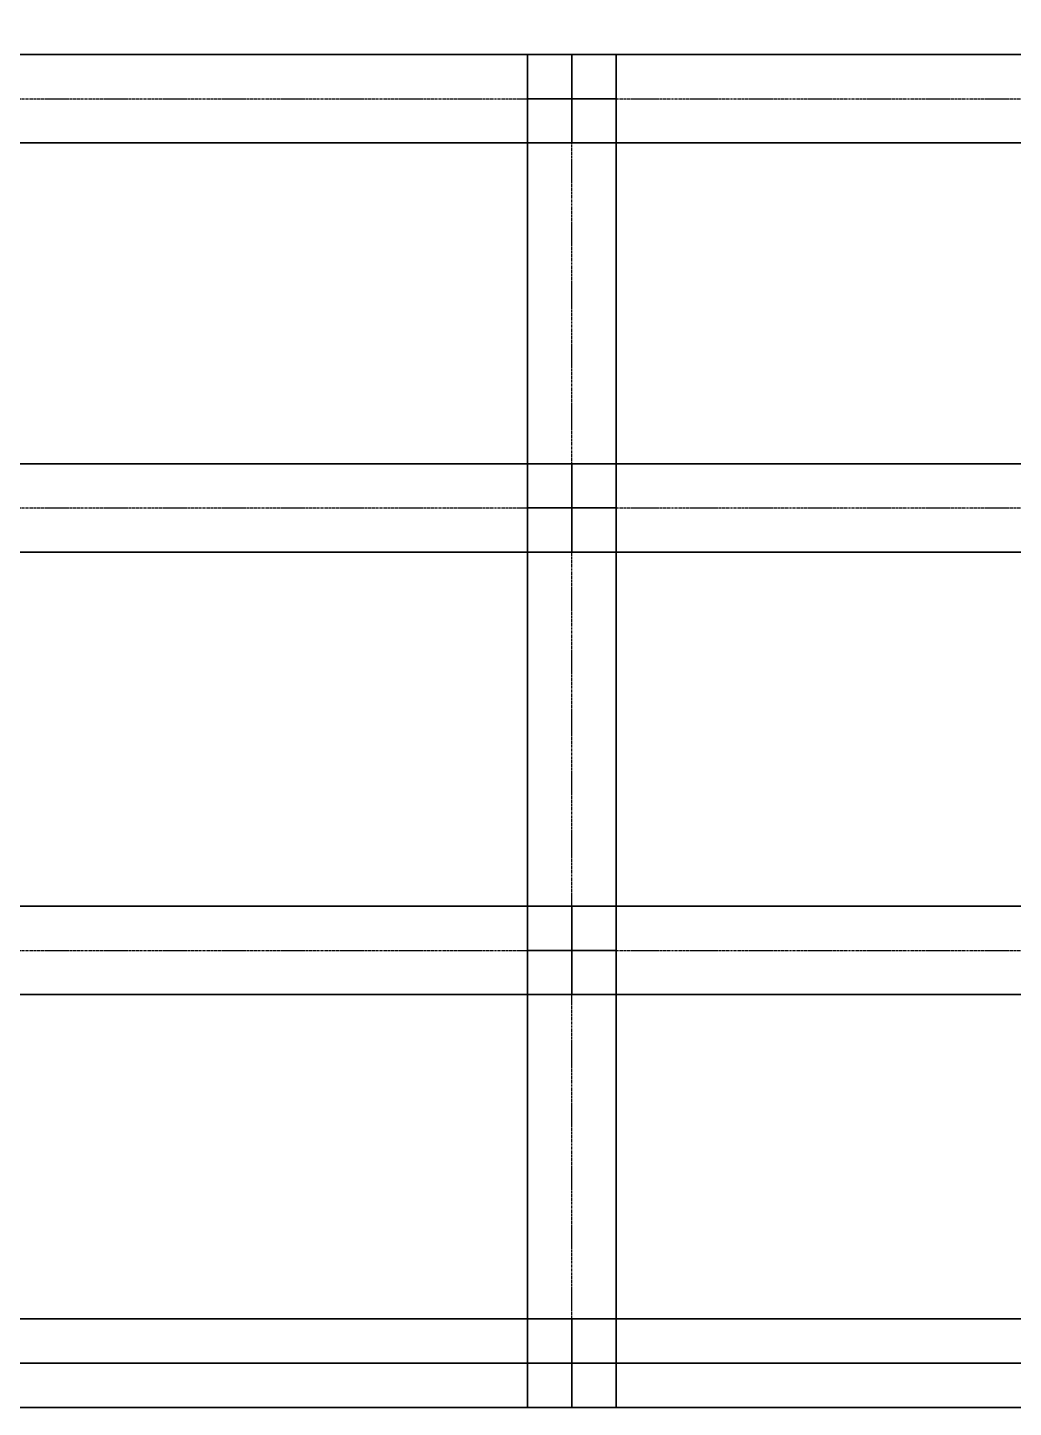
# Model space of a CAD drawing. Extents: x -12 to 2097, y 100 to 3117.
# Drawn here: x 596.4 to 863.8, y 100 to 474.2 of the extents above; entities that cross this region are included whole.
import ezdxf

# ---------------------------------------------------------------- set-up
doc = ezdxf.new("R2010")
doc.units = 0
doc.header["$MEASUREMENT"] = 0
doc.linetypes.add('Center', pattern=[2, 1.25, -0.25, 0.25, -0.25])
for name, color, linetype in [('BEAM', 5, 'CONTINUOUS'), ('CENTERLINES', 7, 'CONTINUOUS'), ('COLS', 5, 'CONTINUOUS'), ('SLAB', 6, 'CONTINUOUS')]:
    doc.layers.add(name, color=color, linetype=linetype)

msp = doc.modelspace()

# ---------------------------------------------------------------- linework, layer by layer
at = {"layer": 'BEAM', "color": 5, "linetype": 'CONTINUOUS'}
for points in [[(573, 466.92, 600), (573, 466.92, 624), (744, 466.92, 624), (744, 466.92, 600)], [(573, 466.92, 624), (573, 442.92, 624), (744, 442.92, 624), (744, 466.92, 624)], [(573, 442.92, 600), (573, 466.92, 600), (744, 466.92, 600), (744, 442.92, 600)], [(573, 466.92, 468), (573, 466.92, 492), (744, 466.92, 492), (744, 466.92, 468)], [(573, 466.92, 492), (573, 442.92, 492), (744, 442.92, 492), (744, 466.92, 492)], [(573, 442.92, 468), (573, 466.92, 468), (744, 466.92, 468), (744, 442.92, 468)], [(573, 466.92, 336), (573, 466.92, 360), (744, 466.92, 360), (744, 466.92, 336)], [(573, 466.92, 360), (573, 442.92, 360), (744, 442.92, 360), (744, 466.92, 360)], [(573, 442.92, 336), (573, 466.92, 336), (744, 466.92, 336), (744, 442.92, 336)], [(573, 466.92, 204), (573, 466.92, 228), (744, 466.92, 228), (744, 466.92, 204)], [(573, 466.92, 228), (573, 442.92, 228), (744, 442.92, 228), (744, 466.92, 228)], [(573, 442.92, 204), (573, 466.92, 204), (744, 466.92, 204), (744, 442.92, 204)], [(573, 466.92, 60), (573, 466.92, 84), (744, 466.92, 84), (744, 466.92, 60)], [(573, 466.92, 84), (573, 442.92, 84), (744, 442.92, 84), (744, 466.92, 84)], [(573, 442.92, 60), (573, 466.92, 60), (744, 466.92, 60), (744, 442.92, 60)], [(744, 466.92, 600), (744, 466.92, 624), (915, 466.92, 624), (915, 466.92, 600)], [(744, 466.92, 624), (744, 442.92, 624), (915, 442.92, 624), (915, 466.92, 624)], [(744, 442.92, 600), (744, 466.92, 600), (915, 466.92, 600), (915, 442.92, 600)], [(744, 466.92, 468), (744, 466.92, 492), (915, 466.92, 492), (915, 466.92, 468)], [(744, 466.92, 492), (744, 442.92, 492), (915, 442.92, 492), (915, 466.92, 492)], [(744, 442.92, 468), (744, 466.92, 468), (915, 466.92, 468), (915, 442.92, 468)], [(744, 466.92, 336), (744, 466.92, 360), (915, 466.92, 360), (915, 466.92, 336)], [(744, 466.92, 360), (744, 442.92, 360), (915, 442.92, 360), (915, 466.92, 360)], [(744, 442.92, 336), (744, 466.92, 336), (915, 466.92, 336), (915, 442.92, 336)], [(744, 466.92, 204), (744, 466.92, 228), (915, 466.92, 228), (915, 466.92, 204)], [(744, 466.92, 228), (744, 442.92, 228), (915, 442.92, 228), (915, 466.92, 228)], [(744, 442.92, 204), (744, 466.92, 204), (915, 466.92, 204), (915, 442.92, 204)], [(744, 466.92, 60), (744, 466.92, 84), (915, 466.92, 84), (915, 466.92, 60)], [(744, 466.92, 84), (744, 442.92, 84), (915, 442.92, 84), (915, 466.92, 84)], [(744, 442.92, 60), (744, 466.92, 60), (915, 466.92, 60), (915, 442.92, 60)], [(732, 343.92, 600), (732, 343.92, 624), (732, 454.92, 624), (732, 454.92, 600)], [(732, 343.92, 624), (756, 343.92, 624), (756, 454.92, 624), (732, 454.92, 624)], [(756, 343.92, 600), (732, 343.92, 600), (732, 454.92, 600), (756, 454.92, 600)], [(732, 343.92, 468), (732, 343.92, 492), (732, 454.92, 492), (732, 454.92, 468)], [(732, 343.92, 492), (756, 343.92, 492), (756, 454.92, 492), (732, 454.92, 492)], [(756, 343.92, 468), (732, 343.92, 468), (732, 454.92, 468), (756, 454.92, 468)], [(732, 343.92, 336), (732, 343.92, 360), (732, 454.92, 360), (732, 454.92, 336)], [(732, 343.92, 360), (756, 343.92, 360), (756, 454.92, 360), (732, 454.92, 360)], [(756, 343.92, 336), (732, 343.92, 336), (732, 454.92, 336), (756, 454.92, 336)], [(732, 343.92, 204), (732, 343.92, 228), (732, 454.92, 228), (732, 454.92, 204)], [(732, 343.92, 228), (756, 343.92, 228), (756, 454.92, 228), (732, 454.92, 228)], [(756, 343.92, 204), (732, 343.92, 204), (732, 454.92, 204), (756, 454.92, 204)], [(732, 343.92, 60), (732, 343.92, 84), (732, 454.92, 84), (732, 454.92, 60)], [(732, 343.92, 84), (756, 343.92, 84), (756, 454.92, 84), (732, 454.92, 84)], [(756, 343.92, 60), (732, 343.92, 60), (732, 454.92, 60), (756, 454.92, 60)], [(756, 343.92, 624), (756, 343.92, 600), (756, 454.92, 600), (756, 454.92, 624)], [(756, 343.92, 492), (756, 343.92, 468), (756, 454.92, 468), (756, 454.92, 492)], [(756, 343.92, 360), (756, 343.92, 336), (756, 454.92, 336), (756, 454.92, 360)], [(756, 343.92, 228), (756, 343.92, 204), (756, 454.92, 204), (756, 454.92, 228)], [(756, 343.92, 84), (756, 343.92, 60), (756, 454.92, 60), (756, 454.92, 84)], [(573, 442.92, 624), (573, 442.92, 600), (744, 442.92, 600), (744, 442.92, 624)], [(573, 442.92, 492), (573, 442.92, 468), (744, 442.92, 468), (744, 442.92, 492)], [(573, 442.92, 360), (573, 442.92, 336), (744, 442.92, 336), (744, 442.92, 360)], [(573, 442.92, 228), (573, 442.92, 204), (744, 442.92, 204), (744, 442.92, 228)], [(573, 442.92, 84), (573, 442.92, 60), (744, 442.92, 60), (744, 442.92, 84)], [(744, 442.92, 624), (744, 442.92, 600), (915, 442.92, 600), (915, 442.92, 624)], [(744, 442.92, 492), (744, 442.92, 468), (915, 442.92, 468), (915, 442.92, 492)], [(744, 442.92, 360), (744, 442.92, 336), (915, 442.92, 336), (915, 442.92, 360)], [(744, 442.92, 228), (744, 442.92, 204), (915, 442.92, 204), (915, 442.92, 228)], [(744, 442.92, 84), (744, 442.92, 60), (915, 442.92, 60), (915, 442.92, 84)], [(573, 355.92, 600), (573, 355.92, 624), (744, 355.92, 624), (744, 355.92, 600)], [(573, 355.92, 624), (573, 331.92, 624), (744, 331.92, 624), (744, 355.92, 624)], [(573, 331.92, 600), (573, 355.92, 600), (744, 355.92, 600), (744, 331.92, 600)], [(573, 355.92, 468), (573, 355.92, 492), (744, 355.92, 492), (744, 355.92, 468)], [(573, 355.92, 492), (573, 331.92, 492), (744, 331.92, 492), (744, 355.92, 492)], [(573, 331.92, 468), (573, 355.92, 468), (744, 355.92, 468), (744, 331.92, 468)], [(573, 355.92, 336), (573, 355.92, 360), (744, 355.92, 360), (744, 355.92, 336)], [(573, 355.92, 360), (573, 331.92, 360), (744, 331.92, 360), (744, 355.92, 360)], [(573, 331.92, 336), (573, 355.92, 336), (744, 355.92, 336), (744, 331.92, 336)], [(573, 355.92, 204), (573, 355.92, 228), (744, 355.92, 228), (744, 355.92, 204)], [(573, 355.92, 228), (573, 331.92, 228), (744, 331.92, 228), (744, 355.92, 228)], [(573, 331.92, 204), (573, 355.92, 204), (744, 355.92, 204), (744, 331.92, 204)], [(573, 355.92, 60), (573, 355.92, 84), (744, 355.92, 84), (744, 355.92, 60)], [(573, 355.92, 84), (573, 331.92, 84), (744, 331.92, 84), (744, 355.92, 84)], [(573, 331.92, 60), (573, 355.92, 60), (744, 355.92, 60), (744, 331.92, 60)], [(744, 355.92, 600), (744, 355.92, 624), (915, 355.92, 624), (915, 355.92, 600)], [(744, 355.92, 624), (744, 331.92, 624), (915, 331.92, 624), (915, 355.92, 624)], [(744, 331.92, 600), (744, 355.92, 600), (915, 355.92, 600), (915, 331.92, 600)], [(744, 355.92, 468), (744, 355.92, 492), (915, 355.92, 492), (915, 355.92, 468)], [(744, 355.92, 492), (744, 331.92, 492), (915, 331.92, 492), (915, 355.92, 492)], [(744, 331.92, 468), (744, 355.92, 468), (915, 355.92, 468), (915, 331.92, 468)], [(744, 355.92, 336), (744, 355.92, 360), (915, 355.92, 360), (915, 355.92, 336)], [(744, 355.92, 360), (744, 331.92, 360), (915, 331.92, 360), (915, 355.92, 360)], [(744, 331.92, 336), (744, 355.92, 336), (915, 355.92, 336), (915, 331.92, 336)], [(744, 355.92, 204), (744, 355.92, 228), (915, 355.92, 228), (915, 355.92, 204)], [(744, 355.92, 228), (744, 331.92, 228), (915, 331.92, 228), (915, 355.92, 228)], [(744, 331.92, 204), (744, 355.92, 204), (915, 355.92, 204), (915, 331.92, 204)], [(744, 355.92, 60), (744, 355.92, 84), (915, 355.92, 84), (915, 355.92, 60)], [(744, 355.92, 84), (744, 331.92, 84), (915, 331.92, 84), (915, 355.92, 84)], [(744, 331.92, 60), (744, 355.92, 60), (915, 355.92, 60), (915, 331.92, 60)], [(732, 223.92, 600), (732, 223.92, 624), (732, 343.92, 624), (732, 343.92, 600)], [(732, 223.92, 624), (756, 223.92, 624), (756, 343.92, 624), (732, 343.92, 624)], [(756, 223.92, 600), (732, 223.92, 600), (732, 343.92, 600), (756, 343.92, 600)], [(732, 223.92, 468), (732, 223.92, 492), (732, 343.92, 492), (732, 343.92, 468)], [(732, 223.92, 492), (756, 223.92, 492), (756, 343.92, 492), (732, 343.92, 492)], [(756, 223.92, 468), (732, 223.92, 468), (732, 343.92, 468), (756, 343.92, 468)], [(732, 223.92, 336), (732, 223.92, 360), (732, 343.92, 360), (732, 343.92, 336)], [(732, 223.92, 360), (756, 223.92, 360), (756, 343.92, 360), (732, 343.92, 360)], [(756, 223.92, 336), (732, 223.92, 336), (732, 343.92, 336), (756, 343.92, 336)], [(732, 223.92, 204), (732, 223.92, 228), (732, 343.92, 228), (732, 343.92, 204)], [(732, 223.92, 228), (756, 223.92, 228), (756, 343.92, 228), (732, 343.92, 228)], [(756, 223.92, 204), (732, 223.92, 204), (732, 343.92, 204), (756, 343.92, 204)], [(732, 223.92, 60), (732, 223.92, 84), (732, 343.92, 84), (732, 343.92, 60)], [(732, 223.92, 84), (756, 223.92, 84), (756, 343.92, 84), (732, 343.92, 84)], [(756, 223.92, 60), (732, 223.92, 60), (732, 343.92, 60), (756, 343.92, 60)], [(756, 223.92, 624), (756, 223.92, 600), (756, 343.92, 600), (756, 343.92, 624)], [(756, 223.92, 492), (756, 223.92, 468), (756, 343.92, 468), (756, 343.92, 492)], [(756, 223.92, 360), (756, 223.92, 336), (756, 343.92, 336), (756, 343.92, 360)], [(756, 223.92, 228), (756, 223.92, 204), (756, 343.92, 204), (756, 343.92, 228)], [(756, 223.92, 84), (756, 223.92, 60), (756, 343.92, 60), (756, 343.92, 84)], [(573, 331.92, 624), (573, 331.92, 600), (744, 331.92, 600), (744, 331.92, 624)], [(573, 331.92, 492), (573, 331.92, 468), (744, 331.92, 468), (744, 331.92, 492)], [(573, 331.92, 360), (573, 331.92, 336), (744, 331.92, 336), (744, 331.92, 360)], [(573, 331.92, 228), (573, 331.92, 204), (744, 331.92, 204), (744, 331.92, 228)], [(573, 331.92, 84), (573, 331.92, 60), (744, 331.92, 60), (744, 331.92, 84)], [(744, 331.92, 624), (744, 331.92, 600), (915, 331.92, 600), (915, 331.92, 624)], [(744, 331.92, 492), (744, 331.92, 468), (915, 331.92, 468), (915, 331.92, 492)], [(744, 331.92, 360), (744, 331.92, 336), (915, 331.92, 336), (915, 331.92, 360)], [(744, 331.92, 228), (744, 331.92, 204), (915, 331.92, 204), (915, 331.92, 228)], [(744, 331.92, 84), (744, 331.92, 60), (915, 331.92, 60), (915, 331.92, 84)], [(573, 235.92, 600), (573, 235.92, 624), (744, 235.92, 624), (744, 235.92, 600)], [(573, 235.92, 624), (573, 211.92, 624), (744, 211.92, 624), (744, 235.92, 624)], [(573, 211.92, 600), (573, 235.92, 600), (744, 235.92, 600), (744, 211.92, 600)], [(573, 235.92, 468), (573, 235.92, 492), (744, 235.92, 492), (744, 235.92, 468)], [(573, 235.92, 492), (573, 211.92, 492), (744, 211.92, 492), (744, 235.92, 492)], [(573, 211.92, 468), (573, 235.92, 468), (744, 235.92, 468), (744, 211.92, 468)], [(573, 235.92, 336), (573, 235.92, 360), (744, 235.92, 360), (744, 235.92, 336)], [(573, 235.92, 360), (573, 211.92, 360), (744, 211.92, 360), (744, 235.92, 360)], [(573, 211.92, 336), (573, 235.92, 336), (744, 235.92, 336), (744, 211.92, 336)], [(573, 235.92, 204), (573, 235.92, 228), (744, 235.92, 228), (744, 235.92, 204)], [(573, 235.92, 228), (573, 211.92, 228), (744, 211.92, 228), (744, 235.92, 228)], [(573, 211.92, 204), (573, 235.92, 204), (744, 235.92, 204), (744, 211.92, 204)], [(573, 235.92, 60), (573, 235.92, 84), (744, 235.92, 84), (744, 235.92, 60)], [(573, 235.92, 84), (573, 211.92, 84), (744, 211.92, 84), (744, 235.92, 84)], [(573, 211.92, 60), (573, 235.92, 60), (744, 235.92, 60), (744, 211.92, 60)], [(744, 235.92, 600), (744, 235.92, 624), (915, 235.92, 624), (915, 235.92, 600)], [(744, 235.92, 624), (744, 211.92, 624), (915, 211.92, 624), (915, 235.92, 624)], [(744, 211.92, 600), (744, 235.92, 600), (915, 235.92, 600), (915, 211.92, 600)], [(744, 235.92, 468), (744, 235.92, 492), (915, 235.92, 492), (915, 235.92, 468)], [(744, 235.92, 492), (744, 211.92, 492), (915, 211.92, 492), (915, 235.92, 492)], [(744, 211.92, 468), (744, 235.92, 468), (915, 235.92, 468), (915, 211.92, 468)], [(744, 235.92, 336), (744, 235.92, 360), (915, 235.92, 360), (915, 235.92, 336)], [(744, 235.92, 360), (744, 211.92, 360), (915, 211.92, 360), (915, 235.92, 360)], [(744, 211.92, 336), (744, 235.92, 336), (915, 235.92, 336), (915, 211.92, 336)], [(744, 235.92, 204), (744, 235.92, 228), (915, 235.92, 228), (915, 235.92, 204)], [(744, 235.92, 228), (744, 211.92, 228), (915, 211.92, 228), (915, 235.92, 228)], [(744, 211.92, 204), (744, 235.92, 204), (915, 235.92, 204), (915, 211.92, 204)], [(744, 235.92, 60), (744, 235.92, 84), (915, 235.92, 84), (915, 235.92, 60)], [(744, 235.92, 84), (744, 211.92, 84), (915, 211.92, 84), (915, 235.92, 84)], [(744, 211.92, 60), (744, 235.92, 60), (915, 235.92, 60), (915, 211.92, 60)], [(732, 111.96, 600), (732, 111.96, 624), (732, 223.92, 624), (732, 223.92, 600)], [(732, 111.96, 624), (756, 111.96, 624), (756, 223.92, 624), (732, 223.92, 624)], [(756, 111.96, 600), (732, 111.96, 600), (732, 223.92, 600), (756, 223.92, 600)], [(732, 111.96, 468), (732, 111.96, 492), (732, 223.92, 492), (732, 223.92, 468)], [(732, 111.96, 492), (756, 111.96, 492), (756, 223.92, 492), (732, 223.92, 492)], [(756, 111.96, 468), (732, 111.96, 468), (732, 223.92, 468), (756, 223.92, 468)], [(732, 111.96, 336), (732, 111.96, 360), (732, 223.92, 360), (732, 223.92, 336)], [(732, 111.96, 360), (756, 111.96, 360), (756, 223.92, 360), (732, 223.92, 360)], [(756, 111.96, 336), (732, 111.96, 336), (732, 223.92, 336), (756, 223.92, 336)], [(732, 111.96, 204), (732, 111.96, 228), (732, 223.92, 228), (732, 223.92, 204)], [(732, 111.96, 228), (756, 111.96, 228), (756, 223.92, 228), (732, 223.92, 228)], [(756, 111.96, 204), (732, 111.96, 204), (732, 223.92, 204), (756, 223.92, 204)], [(732, 111.96, 60), (732, 111.96, 84), (732, 223.92, 84), (732, 223.92, 60)], [(732, 111.96, 84), (756, 111.96, 84), (756, 223.92, 84), (732, 223.92, 84)], [(756, 111.96, 60), (732, 111.96, 60), (732, 223.92, 60), (756, 223.92, 60)], [(756, 111.96, 624), (756, 111.96, 600), (756, 223.92, 600), (756, 223.92, 624)], [(756, 111.96, 492), (756, 111.96, 468), (756, 223.92, 468), (756, 223.92, 492)], [(756, 111.96, 360), (756, 111.96, 336), (756, 223.92, 336), (756, 223.92, 360)], [(756, 111.96, 228), (756, 111.96, 204), (756, 223.92, 204), (756, 223.92, 228)], [(756, 111.96, 84), (756, 111.96, 60), (756, 223.92, 60), (756, 223.92, 84)], [(573, 211.92, 624), (573, 211.92, 600), (744, 211.92, 600), (744, 211.92, 624)], [(573, 211.92, 492), (573, 211.92, 468), (744, 211.92, 468), (744, 211.92, 492)], [(573, 211.92, 360), (573, 211.92, 336), (744, 211.92, 336), (744, 211.92, 360)], [(573, 211.92, 228), (573, 211.92, 204), (744, 211.92, 204), (744, 211.92, 228)], [(573, 211.92, 84), (573, 211.92, 60), (744, 211.92, 60), (744, 211.92, 84)], [(744, 211.92, 624), (744, 211.92, 600), (915, 211.92, 600), (915, 211.92, 624)], [(744, 211.92, 492), (744, 211.92, 468), (915, 211.92, 468), (915, 211.92, 492)], [(744, 211.92, 360), (744, 211.92, 336), (915, 211.92, 336), (915, 211.92, 360)], [(744, 211.92, 228), (744, 211.92, 204), (915, 211.92, 204), (915, 211.92, 228)], [(744, 211.92, 84), (744, 211.92, 60), (915, 211.92, 60), (915, 211.92, 84)], [(573, 123.96, 600), (573, 123.96, 624), (744, 123.96, 624), (744, 123.96, 600)], [(573, 123.96, 624), (573, 99.96, 624), (744, 99.96, 624), (744, 123.96, 624)], [(573, 99.96, 600), (573, 123.96, 600), (744, 123.96, 600), (744, 99.96, 600)], [(573, 123.96, 468), (573, 123.96, 492), (744, 123.96, 492), (744, 123.96, 468)], [(573, 123.96, 492), (573, 99.96, 492), (744, 99.96, 492), (744, 123.96, 492)], [(573, 99.96, 468), (573, 123.96, 468), (744, 123.96, 468), (744, 99.96, 468)], [(573, 123.96, 336), (573, 123.96, 360), (744, 123.96, 360), (744, 123.96, 336)], [(573, 123.96, 360), (573, 99.96, 360), (744, 99.96, 360), (744, 123.96, 360)], [(573, 99.96, 336), (573, 123.96, 336), (744, 123.96, 336), (744, 99.96, 336)], [(573, 123.96, 204), (573, 123.96, 228), (744, 123.96, 228), (744, 123.96, 204)], [(573, 123.96, 228), (573, 99.96, 228), (744, 99.96, 228), (744, 123.96, 228)], [(573, 99.96, 204), (573, 123.96, 204), (744, 123.96, 204), (744, 99.96, 204)], [(573, 123.96, 60), (573, 123.96, 84), (744, 123.96, 84), (744, 123.96, 60)], [(573, 123.96, 84), (573, 99.96, 84), (744, 99.96, 84), (744, 123.96, 84)], [(573, 99.96, 60), (573, 123.96, 60), (744, 123.96, 60), (744, 99.96, 60)], [(744, 123.96, 600), (744, 123.96, 624), (915, 123.96, 624), (915, 123.96, 600)], [(744, 123.96, 624), (744, 99.96, 624), (915, 99.96, 624), (915, 123.96, 624)], [(744, 99.96, 600), (744, 123.96, 600), (915, 123.96, 600), (915, 99.96, 600)], [(744, 123.96, 468), (744, 123.96, 492), (915, 123.96, 492), (915, 123.96, 468)], [(744, 123.96, 492), (744, 99.96, 492), (915, 99.96, 492), (915, 123.96, 492)], [(744, 99.96, 468), (744, 123.96, 468), (915, 123.96, 468), (915, 99.96, 468)], [(744, 123.96, 336), (744, 123.96, 360), (915, 123.96, 360), (915, 123.96, 336)], [(744, 123.96, 360), (744, 99.96, 360), (915, 99.96, 360), (915, 123.96, 360)], [(744, 99.96, 336), (744, 123.96, 336), (915, 123.96, 336), (915, 99.96, 336)], [(744, 123.96, 204), (744, 123.96, 228), (915, 123.96, 228), (915, 123.96, 204)], [(744, 123.96, 228), (744, 99.96, 228), (915, 99.96, 228), (915, 123.96, 228)], [(744, 99.96, 204), (744, 123.96, 204), (915, 123.96, 204), (915, 99.96, 204)], [(744, 123.96, 60), (744, 123.96, 84), (915, 123.96, 84), (915, 123.96, 60)], [(744, 123.96, 84), (744, 99.96, 84), (915, 99.96, 84), (915, 123.96, 84)], [(744, 99.96, 60), (744, 123.96, 60), (915, 123.96, 60), (915, 99.96, 60)], [(573, 99.96, 624), (573, 99.96, 600), (744, 99.96, 600), (744, 99.96, 624)], [(573, 99.96, 492), (573, 99.96, 468), (744, 99.96, 468), (744, 99.96, 492)], [(573, 99.96, 360), (573, 99.96, 336), (744, 99.96, 336), (744, 99.96, 360)], [(573, 99.96, 228), (573, 99.96, 204), (744, 99.96, 204), (744, 99.96, 228)], [(573, 99.96, 84), (573, 99.96, 60), (744, 99.96, 60), (744, 99.96, 84)], [(744, 99.96, 624), (744, 99.96, 600), (915, 99.96, 600), (915, 99.96, 624)], [(744, 99.96, 492), (744, 99.96, 468), (915, 99.96, 468), (915, 99.96, 492)], [(744, 99.96, 360), (744, 99.96, 336), (915, 99.96, 336), (915, 99.96, 360)], [(744, 99.96, 228), (744, 99.96, 204), (915, 99.96, 204), (915, 99.96, 228)], [(744, 99.96, 84), (744, 99.96, 60), (915, 99.96, 60), (915, 99.96, 84)]]:
    msp.add_3dface(points, dxfattribs=at)
at = {"layer": 'CENTERLINES', "color": 0, "linetype": 'CENTER', "ltscale": 0.5}
for p, q in [((573, 454.92, 624), (744, 454.92, 624)), ((573, 454.92, 492), (744, 454.92, 492)), ((573, 454.92, 360), (744, 454.92, 360)), ((573, 454.92, 228), (744, 454.92, 228)), ((573, 454.92, 84), (744, 454.92, 84)), ((744, 343.92, 624), (744, 454.92, 624)), ((744, 343.92, 492), (744, 454.92, 492)), ((744, 343.92, 360), (744, 454.92, 360)), ((744, 343.92, 228), (744, 454.92, 228)), ((744, 343.92, 84), (744, 454.92, 84)), ((744, 454.92, 624), (915, 454.92, 624)), ((744, 454.92, 492), (915, 454.92, 492)), ((744, 454.92, 360), (915, 454.92, 360)), ((744, 454.92, 228), (915, 454.92, 228)), ((744, 454.92, 84), (915, 454.92, 84)), ((744, 454.92, 492), (744, 454.92, 624)), ((744, 454.92, 360), (744, 454.92, 492)), ((744, 454.92, 228), (744, 454.92, 360)), ((744, 454.92, 84), (744, 454.92, 228)), ((744, 454.92, 24), (744, 454.92, 84)), ((744, 454.92), (744, 454.92, 24)), ((573, 343.92, 624), (744, 343.92, 624)), ((573, 343.92, 492), (744, 343.92, 492)), ((573, 343.92, 360), (744, 343.92, 360)), ((573, 343.92, 228), (744, 343.92, 228)), ((573, 343.92, 84), (744, 343.92, 84)), ((744, 223.92, 624), (744, 343.92, 624)), ((744, 223.92, 492), (744, 343.92, 492)), ((744, 223.92, 360), (744, 343.92, 360)), ((744, 223.92, 228), (744, 343.92, 228)), ((744, 223.92, 84), (744, 343.92, 84)), ((744, 343.92, 624), (915, 343.92, 624)), ((744, 343.92, 492), (915, 343.92, 492)), ((744, 343.92, 360), (915, 343.92, 360)), ((744, 343.92, 228), (915, 343.92, 228)), ((744, 343.92, 84), (915, 343.92, 84)), ((744, 343.92, 492), (744, 343.92, 624)), ((744, 343.92, 360), (744, 343.92, 492)), ((744, 343.92, 228), (744, 343.92, 360)), ((744, 343.92, 84), (744, 343.92, 228)), ((744, 343.92, 24), (744, 343.92, 84)), ((744, 343.92), (744, 343.92, 24)), ((573, 223.92, 624), (744, 223.92, 624)), ((573, 223.92, 492), (744, 223.92, 492)), ((573, 223.92, 360), (744, 223.92, 360)), ((573, 223.92, 228), (744, 223.92, 228)), ((573, 223.92, 84), (744, 223.92, 84)), ((744, 111.96, 624), (744, 223.92, 624)), ((744, 111.96, 492), (744, 223.92, 492)), ((744, 111.96, 360), (744, 223.92, 360)), ((744, 111.96, 228), (744, 223.92, 228)), ((744, 111.96, 84), (744, 223.92, 84)), ((744, 223.92, 624), (915, 223.92, 624)), ((744, 223.92, 492), (915, 223.92, 492)), ((744, 223.92, 360), (915, 223.92, 360)), ((744, 223.92, 228), (915, 223.92, 228)), ((744, 223.92, 84), (915, 223.92, 84)), ((744, 223.92, 492), (744, 223.92, 624)), ((744, 223.92, 360), (744, 223.92, 492)), ((744, 223.92, 228), (744, 223.92, 360)), ((744, 223.92, 84), (744, 223.92, 228)), ((744, 223.92, 24), (744, 223.92, 84)), ((744, 223.92), (744, 223.92, 24)), ((573, 111.96, 624), (744, 111.96, 624)), ((573, 111.96, 492), (744, 111.96, 492)), ((573, 111.96, 360), (744, 111.96, 360)), ((573, 111.96, 228), (744, 111.96, 228)), ((573, 111.96, 84), (744, 111.96, 84)), ((744, 111.96, 624), (915, 111.96, 624)), ((744, 111.96, 492), (915, 111.96, 492)), ((744, 111.96, 360), (915, 111.96, 360)), ((744, 111.96, 228), (915, 111.96, 228)), ((744, 111.96, 84), (915, 111.96, 84)), ((744, 111.96, 492), (744, 111.96, 624)), ((744, 111.96, 360), (744, 111.96, 492)), ((744, 111.96, 228), (744, 111.96, 360)), ((744, 111.96, 84), (744, 111.96, 228)), ((744, 111.96, 24), (744, 111.96, 84)), ((744, 111.96), (744, 111.96, 24))]:
    msp.add_line(p, q, dxfattribs=at)
at = {"layer": 'CENTERLINES', "color": 0, "linetype": 'CENTER'}
for elevation in [624, 492, 360, 228, 84]:
    msp.add_lwpolyline([(1170, 111.96), (1098, 111.96), (987, 111.96), (915, 111.96), (744, 111.96), (573, 111.96), (402, 111.96), (351, 111.96), (240, 111.96), (111, 111.96), (0, 111.96), (0, 223.92), (0, 343.92), (0, 454.92), (0, 514.92), (0, 685.92), (0, 856.92), (0, 1027.92), (0, 1198.92), (0, 1369.92), (0, 1540.92), (0, 1711.92)], dxfattribs=dict(at, elevation=elevation))
at = {"layer": 'COLS', "color": 5, "linetype": 'CONTINUOUS'}
for points in [[(756, 466.92, 492), (732, 466.92, 492), (732, 466.92, 624), (756, 466.92, 624)], [(732, 466.92, 492), (732, 442.92, 492), (732, 442.92, 624), (732, 466.92, 624)], [(756, 466.92, 360), (732, 466.92, 360), (732, 466.92, 492), (756, 466.92, 492)], [(732, 466.92, 360), (732, 442.92, 360), (732, 442.92, 492), (732, 466.92, 492)], [(756, 466.92, 228), (732, 466.92, 228), (732, 466.92, 360), (756, 466.92, 360)], [(732, 466.92, 228), (732, 442.92, 228), (732, 442.92, 360), (732, 466.92, 360)], [(756, 466.92, 84), (732, 466.92, 84), (732, 466.92, 228), (756, 466.92, 228)], [(732, 466.92, 84), (732, 442.92, 84), (732, 442.92, 228), (732, 466.92, 228)], [(756, 466.92, 24), (732, 466.92, 24), (732, 466.92, 84), (756, 466.92, 84)], [(732, 466.92, 24), (732, 442.92, 24), (732, 442.92, 84), (732, 466.92, 84)], [(756, 466.92), (732, 466.92), (732, 466.92, 24), (756, 466.92, 24)], [(732, 466.92), (732, 442.92), (732, 442.92, 24), (732, 466.92, 24)], [(756, 442.92, 492), (756, 466.92, 492), (756, 466.92, 624), (756, 442.92, 624)], [(756, 442.92, 360), (756, 466.92, 360), (756, 466.92, 492), (756, 442.92, 492)], [(756, 442.92, 228), (756, 466.92, 228), (756, 466.92, 360), (756, 442.92, 360)], [(756, 442.92, 84), (756, 466.92, 84), (756, 466.92, 228), (756, 442.92, 228)], [(756, 442.92, 24), (756, 466.92, 24), (756, 466.92, 84), (756, 442.92, 84)], [(756, 442.92), (756, 466.92), (756, 466.92, 24), (756, 442.92, 24)], [(732, 442.92, 492), (756, 442.92, 492), (756, 442.92, 624), (732, 442.92, 624)], [(732, 442.92, 360), (756, 442.92, 360), (756, 442.92, 492), (732, 442.92, 492)], [(732, 442.92, 228), (756, 442.92, 228), (756, 442.92, 360), (732, 442.92, 360)], [(732, 442.92, 84), (756, 442.92, 84), (756, 442.92, 228), (732, 442.92, 228)], [(732, 442.92, 24), (756, 442.92, 24), (756, 442.92, 84), (732, 442.92, 84)], [(732, 442.92), (756, 442.92), (756, 442.92, 24), (732, 442.92, 24)], [(756, 355.92, 492), (732, 355.92, 492), (732, 355.92, 624), (756, 355.92, 624)], [(732, 355.92, 492), (732, 331.92, 492), (732, 331.92, 624), (732, 355.92, 624)], [(756, 355.92, 360), (732, 355.92, 360), (732, 355.92, 492), (756, 355.92, 492)], [(732, 355.92, 360), (732, 331.92, 360), (732, 331.92, 492), (732, 355.92, 492)], [(756, 355.92, 228), (732, 355.92, 228), (732, 355.92, 360), (756, 355.92, 360)], [(732, 355.92, 228), (732, 331.92, 228), (732, 331.92, 360), (732, 355.92, 360)], [(756, 355.92, 84), (732, 355.92, 84), (732, 355.92, 228), (756, 355.92, 228)], [(732, 355.92, 84), (732, 331.92, 84), (732, 331.92, 228), (732, 355.92, 228)], [(756, 355.92, 24), (732, 355.92, 24), (732, 355.92, 84), (756, 355.92, 84)], [(732, 355.92, 24), (732, 331.92, 24), (732, 331.92, 84), (732, 355.92, 84)], [(756, 355.92), (732, 355.92), (732, 355.92, 24), (756, 355.92, 24)], [(732, 355.92), (732, 331.92), (732, 331.92, 24), (732, 355.92, 24)], [(756, 331.92, 492), (756, 355.92, 492), (756, 355.92, 624), (756, 331.92, 624)], [(756, 331.92, 360), (756, 355.92, 360), (756, 355.92, 492), (756, 331.92, 492)], [(756, 331.92, 228), (756, 355.92, 228), (756, 355.92, 360), (756, 331.92, 360)], [(756, 331.92, 84), (756, 355.92, 84), (756, 355.92, 228), (756, 331.92, 228)], [(756, 331.92, 24), (756, 355.92, 24), (756, 355.92, 84), (756, 331.92, 84)], [(756, 331.92), (756, 355.92), (756, 355.92, 24), (756, 331.92, 24)], [(732, 331.92, 492), (756, 331.92, 492), (756, 331.92, 624), (732, 331.92, 624)], [(732, 331.92, 360), (756, 331.92, 360), (756, 331.92, 492), (732, 331.92, 492)], [(732, 331.92, 228), (756, 331.92, 228), (756, 331.92, 360), (732, 331.92, 360)], [(732, 331.92, 84), (756, 331.92, 84), (756, 331.92, 228), (732, 331.92, 228)], [(732, 331.92, 24), (756, 331.92, 24), (756, 331.92, 84), (732, 331.92, 84)], [(732, 331.92), (756, 331.92), (756, 331.92, 24), (732, 331.92, 24)], [(756, 235.92, 492), (732, 235.92, 492), (732, 235.92, 624), (756, 235.92, 624)], [(732, 235.92, 492), (732, 211.92, 492), (732, 211.92, 624), (732, 235.92, 624)], [(756, 235.92, 360), (732, 235.92, 360), (732, 235.92, 492), (756, 235.92, 492)], [(732, 235.92, 360), (732, 211.92, 360), (732, 211.92, 492), (732, 235.92, 492)], [(756, 235.92, 228), (732, 235.92, 228), (732, 235.92, 360), (756, 235.92, 360)], [(732, 235.92, 228), (732, 211.92, 228), (732, 211.92, 360), (732, 235.92, 360)], [(756, 235.92, 84), (732, 235.92, 84), (732, 235.92, 228), (756, 235.92, 228)], [(732, 235.92, 84), (732, 211.92, 84), (732, 211.92, 228), (732, 235.92, 228)], [(756, 235.92, 24), (732, 235.92, 24), (732, 235.92, 84), (756, 235.92, 84)], [(732, 235.92, 24), (732, 211.92, 24), (732, 211.92, 84), (732, 235.92, 84)], [(756, 235.92), (732, 235.92), (732, 235.92, 24), (756, 235.92, 24)], [(732, 235.92), (732, 211.92), (732, 211.92, 24), (732, 235.92, 24)], [(756, 211.92, 492), (756, 235.92, 492), (756, 235.92, 624), (756, 211.92, 624)], [(756, 211.92, 360), (756, 235.92, 360), (756, 235.92, 492), (756, 211.92, 492)], [(756, 211.92, 228), (756, 235.92, 228), (756, 235.92, 360), (756, 211.92, 360)], [(756, 211.92, 84), (756, 235.92, 84), (756, 235.92, 228), (756, 211.92, 228)], [(756, 211.92, 24), (756, 235.92, 24), (756, 235.92, 84), (756, 211.92, 84)], [(756, 211.92), (756, 235.92), (756, 235.92, 24), (756, 211.92, 24)], [(732, 211.92, 492), (756, 211.92, 492), (756, 211.92, 624), (732, 211.92, 624)], [(732, 211.92, 360), (756, 211.92, 360), (756, 211.92, 492), (732, 211.92, 492)], [(732, 211.92, 228), (756, 211.92, 228), (756, 211.92, 360), (732, 211.92, 360)], [(732, 211.92, 84), (756, 211.92, 84), (756, 211.92, 228), (732, 211.92, 228)], [(732, 211.92, 24), (756, 211.92, 24), (756, 211.92, 84), (732, 211.92, 84)], [(732, 211.92), (756, 211.92), (756, 211.92, 24), (732, 211.92, 24)], [(756, 123.96, 492), (732, 123.96, 492), (732, 123.96, 624), (756, 123.96, 624)], [(732, 123.96, 492), (732, 99.96, 492), (732, 99.96, 624), (732, 123.96, 624)], [(756, 123.96, 360), (732, 123.96, 360), (732, 123.96, 492), (756, 123.96, 492)], [(732, 123.96, 360), (732, 99.96, 360), (732, 99.96, 492), (732, 123.96, 492)], [(756, 123.96, 228), (732, 123.96, 228), (732, 123.96, 360), (756, 123.96, 360)], [(732, 123.96, 228), (732, 99.96, 228), (732, 99.96, 360), (732, 123.96, 360)], [(756, 123.96, 84), (732, 123.96, 84), (732, 123.96, 228), (756, 123.96, 228)], [(732, 123.96, 84), (732, 99.96, 84), (732, 99.96, 228), (732, 123.96, 228)], [(756, 123.96, 24), (732, 123.96, 24), (732, 123.96, 84), (756, 123.96, 84)], [(732, 123.96, 24), (732, 99.96, 24), (732, 99.96, 84), (732, 123.96, 84)], [(756, 123.96), (732, 123.96), (732, 123.96, 24), (756, 123.96, 24)], [(732, 123.96), (732, 99.96), (732, 99.96, 24), (732, 123.96, 24)], [(756, 99.96, 492), (756, 123.96, 492), (756, 123.96, 624), (756, 99.96, 624)], [(756, 99.96, 360), (756, 123.96, 360), (756, 123.96, 492), (756, 99.96, 492)], [(756, 99.96, 228), (756, 123.96, 228), (756, 123.96, 360), (756, 99.96, 360)], [(756, 99.96, 84), (756, 123.96, 84), (756, 123.96, 228), (756, 99.96, 228)], [(756, 99.96, 24), (756, 123.96, 24), (756, 123.96, 84), (756, 99.96, 84)], [(756, 99.96), (756, 123.96), (756, 123.96, 24), (756, 99.96, 24)], [(732, 99.96, 492), (756, 99.96, 492), (756, 99.96, 624), (732, 99.96, 624)], [(732, 99.96, 360), (756, 99.96, 360), (756, 99.96, 492), (732, 99.96, 492)], [(732, 99.96, 228), (756, 99.96, 228), (756, 99.96, 360), (732, 99.96, 360)], [(732, 99.96, 84), (756, 99.96, 84), (756, 99.96, 228), (732, 99.96, 228)], [(732, 99.96, 24), (756, 99.96, 24), (756, 99.96, 84), (732, 99.96, 84)], [(732, 99.96), (756, 99.96), (756, 99.96, 24), (732, 99.96, 24)]]:
    msp.add_3dface(points, dxfattribs=at)
at = {"layer": 'SLAB', "color": 6, "linetype": 'CONTINUOUS'}
for points in [[(744, 111.96, 624), (573, 111.96, 624), (573, 111.96, 629), (744, 111.96, 629)], [(744, 111.96, 492), (573, 111.96, 492), (573, 111.96, 497), (744, 111.96, 497)], [(744, 111.96, 360), (573, 111.96, 360), (573, 111.96, 365), (744, 111.96, 365)], [(744, 111.96, 228), (573, 111.96, 228), (573, 111.96, 233), (744, 111.96, 233)], [(744, 111.96, 84), (573, 111.96, 84), (573, 111.96, 89), (744, 111.96, 89)], [(915, 111.96, 624), (744, 111.96, 624), (744, 111.96, 629), (915, 111.96, 629)], [(915, 111.96, 492), (744, 111.96, 492), (744, 111.96, 497), (915, 111.96, 497)], [(915, 111.96, 360), (744, 111.96, 360), (744, 111.96, 365), (915, 111.96, 365)], [(915, 111.96, 228), (744, 111.96, 228), (744, 111.96, 233), (915, 111.96, 233)], [(915, 111.96, 84), (744, 111.96, 84), (744, 111.96, 89), (915, 111.96, 89)]]:
    msp.add_3dface(points, dxfattribs=at)

doc.saveas('drawing.dxf')
